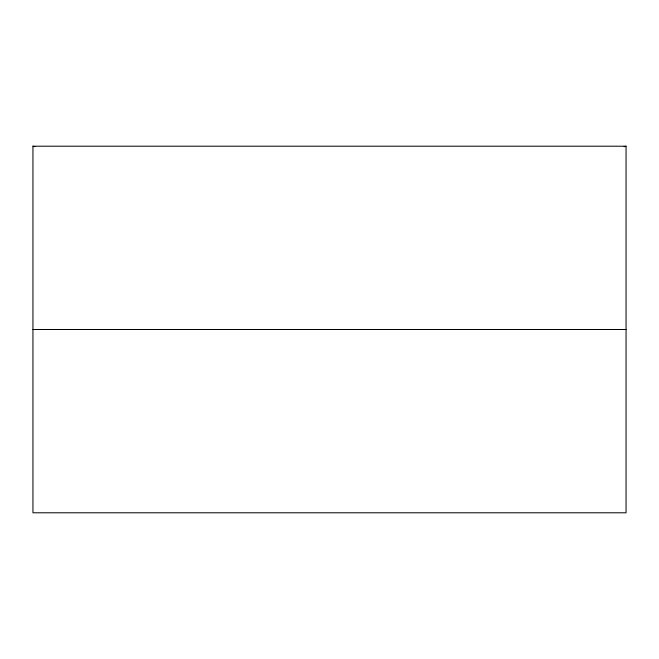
<?xml version="1.0" encoding="UTF-8"?>
<svg xmlns="http://www.w3.org/2000/svg" width="659" height="659" viewBox="0 0 659 659"><rect width="100%" height="100%" fill="white"/><g stroke="black" fill="none" stroke-linecap="round" stroke-linejoin="round"><path stroke-width="0.99" d="M624.081 146.702L626.05 146.207L626.05 512.793L32.95 512.793L32.95 146.207L626.05 146.207M32.95 329.5L626.05 329.5M32.95 146.207L34.919 146.702"/></g></svg>
